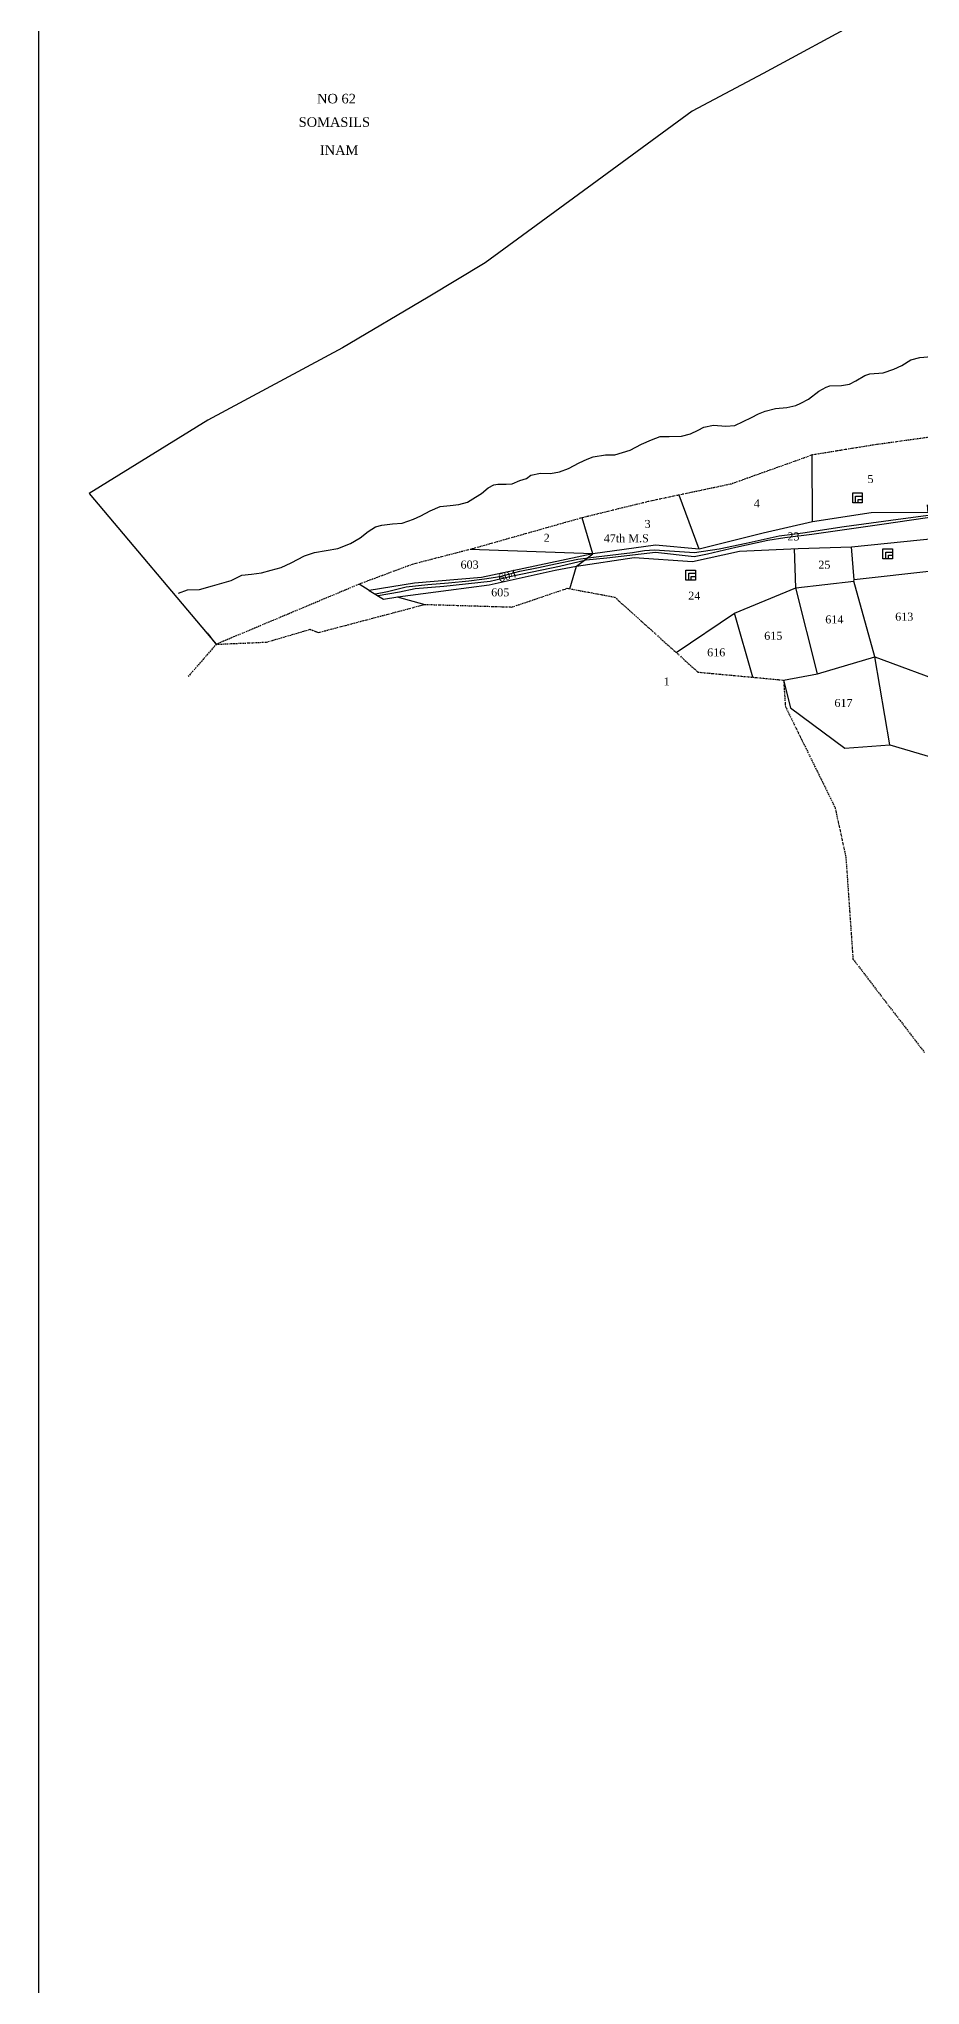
# Model space of a CAD drawing. Header units: millimetres. Extents: x 3958 to 5988, y -2486 to -161.
# Drawn here: x 3958 to 4327, y -1640 to -825 of the extents above; entities that cross this region are included whole.
import ezdxf

# ---------------------------------------------------------------- set-up
doc = ezdxf.new("R2010")
doc.units = ezdxf.units.MM
doc.header["$MEASUREMENT"] = 0
doc.linetypes.add('BORDER', pattern=[1.75, 0.5, -0.25, 0.5, -0.25, 0, -0.25])
for name, color, linetype in [('NALA', 4, 'Continuous'), ('SQUAREWELL', 5, 'Continuous'), ('SURVEY_BND', 7, 'Continuous'), ('SURVEY_NO', 7, 'Continuous'), ('WATER_BODY', 4, 'Continuous')]:
    doc.layers.add(name, color=color, linetype=linetype)
doc.layers.add('ROAD', color=1, linetype='Continuous', lineweight=25)
doc.layers.add('VILL_BOUNDARY', color=6, linetype='BORDER', lineweight=30)
doc.styles.get("Standard").update_dxf_attribs({"font": 'TIMES.TTF'})

msp = doc.modelspace()

# ---------------------------------------------------------------- linework, layer by layer
at = {"lineweight": 30}
msp.add_lwpolyline([(3957.82, -160.93), (5987.93, -160.93), (5987.93, -2485.91), (3957.82, -2485.91)], close=True, dxfattribs=at)
at = {"layer": 'NALA'}
msp.add_lwpolyline([(4016.22, -1057.29), (4020.03, -1055.77), (4025.05, -1055.64), (4030.45, -1054.18), (4038.27, -1051.96), (4042.72, -1049.67), (4046.85, -1049.23), (4051.04, -1048.66), (4055.04, -1047.64), (4059.25, -1046.42), (4063.45, -1044.58), (4068.97, -1041.54), (4073.17, -1040.2), (4082.9, -1038.54), (4088.3, -1036.45), (4092.24, -1034.03), (4095.67, -1031.43), (4098.72, -1029.4), (4101.33, -1028.7), (4105.86, -1028.18), (4109.86, -1027.86), (4114.62, -1026.28), (4117.61, -1024.82), (4121.61, -1022.72), (4125.74, -1021.01), (4129.94, -1020.56), (4133.64, -1020.16), (4137.2, -1019.08), (4140.63, -1017.05), (4143.04, -1015.53), (4145.84, -1013.18), (4148.25, -1011.85), (4149.9, -1011.6), (4153.35, -1011.58), (4155.96, -1011.45), (4159.13, -1010.12), (4161.93, -1009.16), (4163.77, -1007.83), (4167.84, -1007.01), (4171.91, -1007.07), (4175.78, -1006.37), (4179.43, -1005.06), (4183.98, -1002.61), (4187.24, -1001.14), (4189.79, -1000.16), (4195.05, -999.36), (4198.85, -999.31), (4205.29, -997.34), (4210.11, -994.8), (4214.18, -993.01), (4217.84, -991.68), (4221.58, -991.59), (4226.78, -991.53), (4230.58, -990.54), (4233.83, -988.98), (4236.2, -987.74), (4240.22, -986.89), (4245.3, -987.25), (4249.1, -987.02), (4256.08, -983.7), (4259.03, -982.1), (4261.8, -980.98), (4266.17, -979.96), (4270.83, -979.45), (4274.67, -978.61), (4276.77, -977.63), (4279.98, -976.02), (4284.35, -972.68), (4287.3, -971.03), (4288.95, -970.36), (4293.73, -970.32), (4297.07, -969.69), (4299.71, -968.26), (4303.59, -966.08), (4305.69, -965.41), (4311.19, -965), (4315.61, -963.48), (4319, -961.83), (4322.8, -959.56), (4326.54, -958.49), (4334.69, -957.81)], dxfattribs=at)
at = {"layer": 'ROAD'}
for points in [[(4098.69, -1057.54), (4103.69, -1056.48), (4111.5, -1054.63), (4120.62, -1053.67), (4129.31, -1052.89), (4137.81, -1052.11), (4144.26, -1051.24), (4150.76, -1050.22), (4159.18, -1047.98), (4166.99, -1046.48), (4174.07, -1044.98), (4183.41, -1043.03), (4191.03, -1042.06), (4206.33, -1040.17), (4211.34, -1039.34), (4215.52, -1039.15), (4232.3, -1040.22), (4242.54, -1038.67), (4253.8, -1036.24), (4267.74, -1033.19), (4277.55, -1032.02), (4294.93, -1029.3), (4314.45, -1026.68), (4334.3, -1024.07)], [(4335.47, -1024.81), (4310.62, -1028.53), (4281.4, -1032.72), (4270.11, -1034.07), (4262.97, -1035.15), (4249.56, -1038.17), (4237.68, -1040.89), (4232.16, -1042.02), (4215.95, -1040.19), (4195.55, -1042.57), (4186.85, -1043.48), (4175.66, -1046.08), (4156.22, -1050.14), (4146.65, -1052.3), (4127.24, -1054.4), (4115.37, -1055.38), (4108.72, -1056.84), (4099.8, -1058.3)]]:
    msp.add_lwpolyline(points, dxfattribs=at)
at = {"layer": 'SQUAREWELL'}
for points in [[(4298.5, -1015.26), (4302.43, -1015.26), (4302.43, -1019.46), (4298.5, -1019.46)], [(4299.65, -1016.59), (4302.43, -1016.59), (4302.43, -1019.46), (4299.65, -1019.46)], [(4300.75, -1017.96), (4302.43, -1017.96), (4302.43, -1019.46), (4300.75, -1019.46)], [(4311.14, -1038.68), (4315.07, -1038.68), (4315.07, -1042.87), (4311.14, -1042.87)], [(4312.29, -1040.01), (4315.07, -1040.01), (4315.07, -1042.87), (4312.29, -1042.87)], [(4313.4, -1041.38), (4315.07, -1041.38), (4315.07, -1042.87), (4313.4, -1042.87)], [(4228.66, -1047.58), (4232.59, -1047.58), (4232.59, -1051.77), (4228.66, -1051.77)], [(4229.81, -1048.91), (4232.59, -1048.91), (4232.59, -1051.77), (4229.81, -1051.77)], [(4230.91, -1050.28), (4232.59, -1050.28), (4232.59, -1051.77), (4230.91, -1051.77)]]:
    msp.add_lwpolyline(points, close=True, dxfattribs=at)
at = {"layer": 'SURVEY_BND'}
for points in [[(4329.67, -1020.21), (4329.87, -1023.51), (4306.16, -1023.56), (4281.7, -1027.34), (4281.56, -999.37)], [(4281.7, -1027.34), (4261.04, -1032.06), (4234.2, -1038.8), (4225.81, -1016.15)], [(4234.2, -1038.8), (4215.87, -1037.13), (4189.71, -1040.76), (4185.18, -1025.68)], [(4332.81, -1047.91), (4299.14, -1051.69), (4297.96, -1037.8), (4334.87, -1034.03), (4374.49, -1035.61)], [(4189.71, -1040.76), (4143.11, -1050.65), (4114.96, -1053.01), (4095.99, -1056.13), (4091.87, -1053.5)], [(4095.99, -1056.13), (4102, -1059.71), (4108.08, -1058.78), (4129.32, -1055.95), (4146.31, -1053.7), (4173.9, -1047.61), (4182.78, -1045.9), (4189.71, -1040.76)], [(4189.71, -1040.76), (4138.37, -1038.91)], [(4182.78, -1045.9), (4206.98, -1042.25), (4231.36, -1044.04), (4251.02, -1039.64), (4275.58, -1038.46), (4297.96, -1037.8)], [(4224.55, -1082.06), (4249.01, -1065.61), (4274.67, -1054.98), (4274.12, -1038.53)], [(4179.99, -1055.38), (4182.78, -1045.9)], [(4107.8, -1058.82), (4119.39, -1061.94)], [(4269.54, -1093.65), (4283.7, -1091.06), (4274.67, -1054.98)], [(4274.67, -1054.98), (4298.94, -1052.23), (4299.14, -1051.69)], [(4283.7, -1091.06), (4307.66, -1083.91), (4298.94, -1052.23)], [(4256.64, -1092.44), (4249.01, -1065.61)], [(4269.54, -1093.65), (4272.4, -1105.31), (4295.1, -1122.19), (4314.05, -1120.74), (4307.66, -1083.91)], [(4307.66, -1083.91), (4339.41, -1095.56)], [(4314.05, -1120.74), (4365.43, -1135.96), (4368.66, -1105.6)]]:
    msp.add_lwpolyline(points, dxfattribs=at)
at = {"layer": 'VILL_BOUNDARY'}
for points in [[(4330.3, -991.98), (4306.96, -995.23), (4281.56, -999.37), (4247.65, -1011.53), (4212.81, -1018.9), (4185.18, -1025.68), (4139.54, -1038.61), (4114.04, -1045.2), (4091.63, -1053.58), (4032.05, -1078.64), (4053.13, -1077.72), (4071.37, -1072.35), (4074.72, -1073.73), (4119.39, -1061.94), (4155.84, -1063.03), (4178.96, -1055.19), (4198.83, -1058.89), (4233.68, -1090.29), (4269.54, -1093.65), (4270.28, -1104.74), (4291.08, -1147.04), (4295.6, -1167.83), (4298.57, -1210.47), (4328.57, -1249.63)], [(4032.05, -1078.64), (4028.31, -1073.69)], [(4032.05, -1078.64), (4020.24, -1092.26)]]:
    msp.add_lwpolyline(points, dxfattribs=at)
at = {"layer": 'WATER_BODY'}
msp.add_lwpolyline([(4303.25, -816.68), (4260.99, -839.69), (4231.29, -855.33), (4191.45, -884.52), (4144.58, -918.85), (4120.7, -933.31), (4084.84, -954.56), (4028.5, -984.8), (3978.89, -1015.53), (4032.05, -1078.64)], dxfattribs=at)

# ---------------------------------------------------------------- texts
at = {"layer": 'SURVEY_NO'}
for s, height, p in [('NO 62', 4, (4074.22, -852.14)), ('SOMASILS', 4, (4066.54, -861.96)), ('INAM', 4, (4075.42, -873.71)), ('5', 3.35, (4304.65, -1011.11)), ('4', 3.35, (4257.04, -1021.35)), ('3', 3.35, (4211.35, -1029.91)), ('2', 3.35, (4169.12, -1035.73)), ('47th M.S', 3.35, (4194.25, -1035.93)), ('23', 3.35, (4271.12, -1035.15)), ('603', 3.35, (4134.3, -1046.93)), ('25', 3.35, (4284.07, -1047)), ('605', 3.35, (4147.13, -1058.55)), ('24', 3.35, (4229.61, -1059.97)), ('614', 3.35, (4286.98, -1069.89)), ('613', 3.35, (4316.25, -1068.74)), ('615', 3.35, (4261.42, -1076.76)), ('616', 3.35, (4237.53, -1083.7)), ('1', 3.35, (4219.35, -1095.86)), ('617', 3.35, (4290.81, -1104.87))]:
    msp.add_text(s, height=height, dxfattribs=at).set_placement(p)
msp.add_text('604', height=3.35, rotation=17.33536, dxfattribs=at).set_placement((4150.71, -1052.71))

doc.saveas('drawing.dxf')
